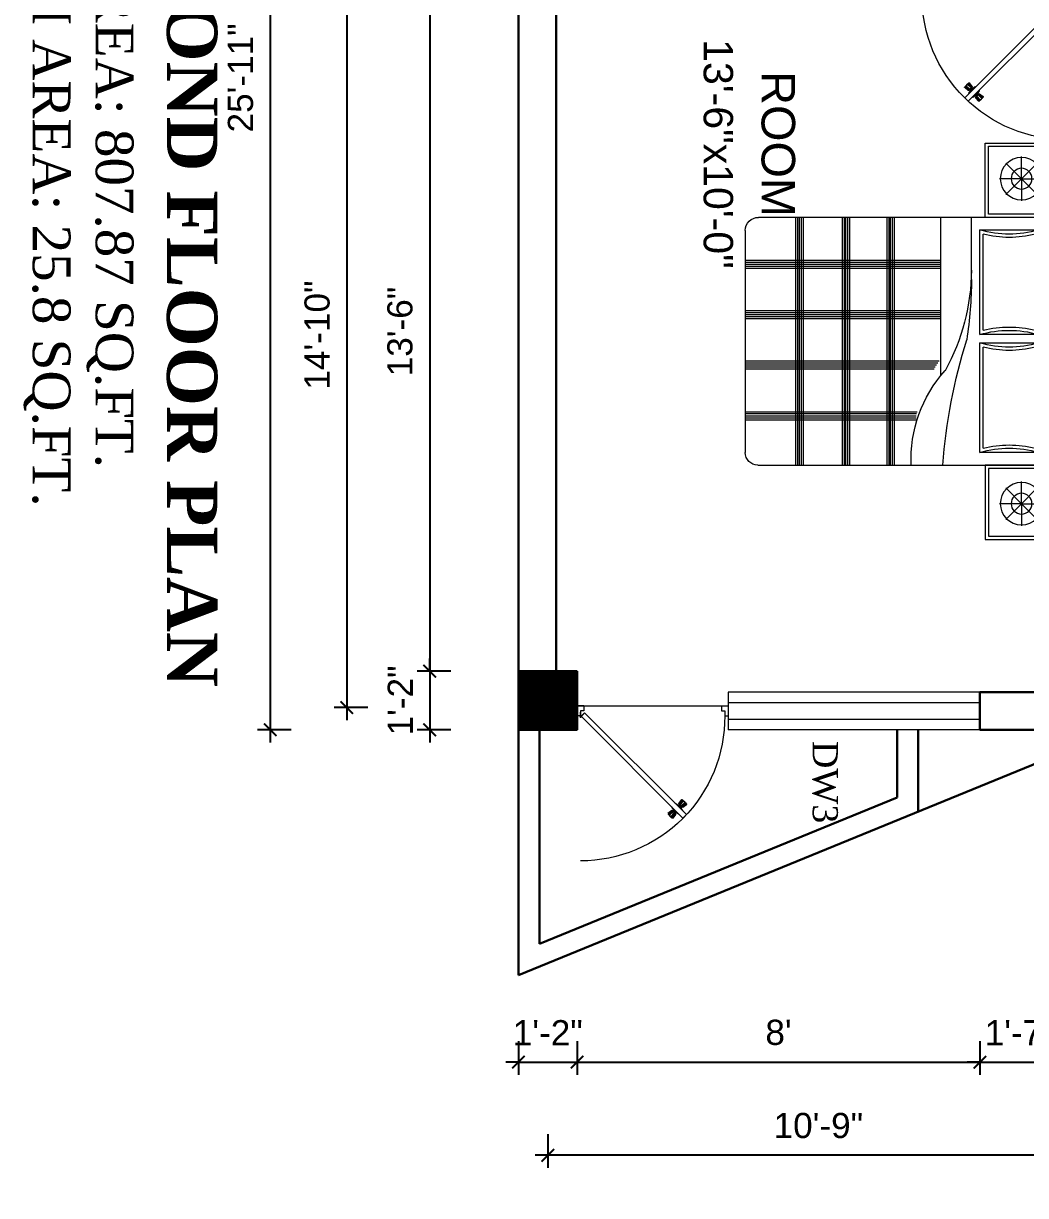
# Model space of a CAD drawing. Header units: inches. Extents: x -4737 to 13205, y 2479 to 13285.
# Drawn here: x -2232.7 to -1993.8, y 11170.8 to 11450.1 of the extents above; entities that cross this region are included whole.
import ezdxf

# ---------------------------------------------------------------- set-up
doc = ezdxf.new("R2010")
doc.units = ezdxf.units.IN
doc.header["$MEASUREMENT"] = 0
for name, color, linetype, lineweight in [('A-FURN', 9, 'Continuous', 5), ('hatch-.09', 8, 'Continuous', 9), ('Label', 7, 'Continuous', 13), ('ns_DIMS', 1, 'Continuous', 0), ('ns_TEXT', 7, 'Continuous', 13), ('PUERTAS', 7, 'Continuous', 9), ('Text', 7, 'Continuous', 13), ('WALL', 12, 'Continuous', 30), ('wall2', 1, 'Continuous', 15), ('windoow', 4, 'Continuous', 5)]:
    doc.layers.add(name, color=color, linetype=linetype, lineweight=lineweight)
doc.layers.add('furniture', color=253, linetype='Continuous')
doc.styles.add('arial 1000', font='arial.ttf')
doc.styles.add('dim', font='arial.ttf', dxfattribs={"height": 7})
doc.styles.get("Standard").update_dxf_attribs({"font": 'arial.ttf'})
doc.dimstyles.new("1-8'", dxfattribs={"dimtxt": 6, "dimasz": 3, "dimexe": 3, "dimexo": 6, "dimgap": 4, "dimtad": 1, "dimdec": 0, "dimzin": 0, "dimdsep": 46, "dimlunit": 4, "dimtxsty": 'arial 1000', "dimblk": 'ARCHTICK', "dimcen": 8, "dimdle": 3, "dimclrt": 7, "dimazin": 0, "dimtfac": 1, "dimtdec": 0, "dimtix": 1, "dimtmove": 2, "dimatfit": 3, "dimfxl": 5, "dimfxlon": 1, "dimarcsym": 0})

# ---------------------------------------------------------------- blocks, each defined once
blk = doc.blocks.new('A$C3AED30AC')
at = {"layer": 'A-FURN', "color": 147, "linetype": 'ByBlock'}
for p, q in [((0, 1532.2), (0, 1982.2)), ((0, 1982.2), (450, 1982.2)), ((450, 1982.2), (1949.6, 1982.2)), ((450, 1982.2), (450, 1532.2)), ((450, 1906), (450, 1982.2)), ((1949.6, 1982.2), (1949.6, 1532.2)), ((2399.6, 1982.2), (1949.6, 1982.2)), ((2399.6, 1532.2), (2399.6, 1982.2)), ((450, 1906), (1949.6, 1906)), ((450, 155.2), (450, 1829.8)), ((1949.6, 1829.8), (1949.6, 159)), ((450, 1532.2), (0, 1532.2)), ((1949.6, 1532.2), (2399.6, 1532.2)), ((1869.6, 79), (526.2, 79))]:
    blk.add_line(p, q, dxfattribs=at)
at = {"layer": 'A-FURN', "color": 8}
for p, q in [((20, 1552.2), (20, 1962.2)), ((20, 1962.2), (430, 1962.2)), ((430, 1962.2), (430, 1552.2)), ((1969.6, 1962.2), (1969.6, 1552.2)), ((2379.6, 1962.2), (1969.6, 1962.2)), ((2379.6, 1552.2), (2379.6, 1962.2)), ((430, 1552.2), (20, 1552.2)), ((1969.6, 1552.2), (2379.6, 1552.2))]:
    blk.add_line(p, q, dxfattribs=at)
at = {"layer": 'A-FURN', "color": 5, "linetype": 'ByBlock'}
for p, q in [((216, 1752.2), (121, 1847.2)), ((216, 1752.2), (216, 1886.6)), ((216, 1752.2), (311.1, 1847.2)), ((526.2, 1855.2), (526.2, 1499.6)), ((1189.3, 1855.2), (526.2, 1855.2)), ((1189.3, 1499.6), (1189.3, 1855.2)), ((1873.4, 1855.2), (1240.1, 1855.2)), ((1240.1, 1855.2), (1240.1, 1499.6)), ((1873.4, 1499.6), (1873.4, 1855.2)), ((2183.6, 1752.2), (2088.5, 1847.2)), ((2183.6, 1752.2), (2183.6, 1886.6)), ((2183.6, 1752.2), (2278.6, 1847.2)), ((216, 1752.2), (81.7, 1752.2)), ((216, 1752.2), (121, 1657.2)), ((216, 1752.2), (216, 1752.2)), ((216, 1752.2), (216, 1752.2)), ((216, 1752.2), (216, 1752.2)), ((216, 1752.2), (350.4, 1752.2)), ((216, 1752.2), (216, 1617.8)), ((216, 1752.2), (311.1, 1657.2)), ((2183.6, 1752.2), (2049.2, 1752.2)), ((2183.6, 1752.2), (2088.5, 1657.2)), ((2183.6, 1752.2), (2317.9, 1752.2)), ((2183.6, 1752.2), (2183.6, 1752.2)), ((2183.6, 1752.2), (2183.6, 1752.2)), ((2183.6, 1752.2), (2183.6, 1752.2)), ((2183.6, 1752.2), (2278.6, 1657.2)), ((2183.6, 1752.2), (2183.6, 1617.8)), ((526.2, 1499.6), (1189.3, 1499.6)), ((1240.1, 1499.6), (1873.4, 1499.6)), ((1573.7, 1448.8), (1949.6, 1448.8)), ((996, 1263.6), (1949.6, 1263.6))]:
    blk.add_line(p, q, dxfattribs=at)
at = {"layer": 'A-FURN', "color": 9}
for p, q in [((1163.2, 1835.2), (552.3, 1835.2)), ((1847.3, 1835.2), (1266.2, 1835.2)), ((552.3, 1519.6), (1163.2, 1519.6)), ((1266.2, 1519.6), (1847.3, 1519.6))]:
    blk.add_line(p, q, dxfattribs=at)
at = {"layer": 'A-FURN', "color": 8, "linetype": 'Continuous'}
for p, q in [((1029.9, 1223.1), (1029.9, 79)), ((1041.9, 1230), (1041.9, 79)), ((1053.9, 1237.2), (1053.9, 79)), ((1067, 1245.2), (1067, 79)), ((1079, 1252.8), (1079, 79)), ((1335, 1263.6), (1335, 79)), ((1347, 1263.6), (1347, 79)), ((1359, 1263.6), (1359, 79)), ((1372.1, 1263.6), (1372.1, 79)), ((1384.1, 1263.6), (1384.1, 79)), ((1639.9, 1263.6), (1639.9, 79)), ((1651.9, 1263.6), (1651.9, 79)), ((1663.9, 1263.6), (1663.9, 79)), ((1676.9, 1263.6), (1676.9, 79)), ((1688.9, 1263.6), (1688.9, 79)), ((722, 1114.6), (722, 79)), ((734, 1114.6), (734, 79)), ((746, 1114.6), (746, 79)), ((759.1, 1117.1), (759.1, 79)), ((771.1, 1120.2), (771.1, 79)), ((450, 983.2), (1949.6, 983.2)), ((450, 971.2), (1949.6, 971.2)), ((450, 959.2), (1949.6, 959.2)), ((450, 949.8), (1949.6, 949.8)), ((450, 937.8), (1949.6, 937.8)), ((450, 713), (1949.6, 713)), ((450, 701), (1949.6, 701)), ((450, 689), (1949.6, 689)), ((450, 679.6), (1949.6, 679.6)), ((450, 667.6), (1949.6, 667.6)), ((450, 431.1), (1949.6, 431.1)), ((450, 419.1), (1949.6, 419.1)), ((450, 407.1), (1949.6, 407.1)), ((450, 397.7), (1949.6, 397.7)), ((450, 385.7), (1949.6, 385.7))]:
    blk.add_line(p, q, dxfattribs=at)
at = {"layer": 'A-FURN', "color": 5, "linetype": 'ByBlock'}
for centre, radius in [((216, 1752.2), 128.5), ((2183.6, 1752.2), 128.5), ((216, 1752.2), 62.8), ((2183.6, 1752.2), 62.8)]:
    blk.add_circle(centre, radius, dxfattribs=at)
at = {"layer": 'A-FURN', "color": 147, "linetype": 'ByBlock'}
for centre, radius, start, end in [((526.2, 1829.8), 76.2, 90, 180), ((1873.4, 1829.8), 76.2, 0, 90), ((526.2, 155.2), 76.2, 180, 270), ((1869.6, 159), 80, 270, 0)]:
    blk.add_arc(centre, radius, start, end, dxfattribs=at)
at = {"layer": 'A-FURN', "color": 5, "linetype": 'ByBlock'}
for centre, radius, start, end in [((-83.4, 1677.4), 635, 343.7398, 16.2602), ((1798.9, 1677.4), 635, 163.73979, 196.26021), ((630.5, 1677.4), 635, 343.7398, 16.2602), ((2483, 1677.4), 635, 163.73979, 196.26021), ((193.9, 4688.5), 3422.4, 274.28895, 287.24996), ((1638.5, 177.4), 1271.4, 90.35642, 119.03891), ((1572.9, -870.3), 2319.1, 89.98014, 99.03119), ((485.1, 1886.5), 802.9, 267.49694, 311.91323)]:
    blk.add_arc(centre, radius, start, end, dxfattribs=at)
at = {"layer": 'A-FURN', "color": 9}
for centre, start, end in [((-83.4, 1677.4), 346.05939, 13.94061), ((1798.9, 1677.4), 166.05939, 193.94061), ((630.5, 1677.4), 346.05939, 13.94061), ((2483, 1677.4), 166.05939, 193.94061)]:
    blk.add_arc(centre, 655, start, end, dxfattribs=at)
blk = doc.blocks.new('3ft')
at = {"layer": 'PUERTAS', "color": 2}
for p, q in [((1.01, 2.52), (25.23, 26.74)), ((26.05, 25.92), (1.77, 1.64)), ((21.99, 26.11), (21.98, 26.13)), ((26.05, 25.92), (25.23, 26.74)), ((25.42, 22.68), (25.43, 22.67)), ((0, 2.4), (0, 0)), ((0.72, 2.4), (0, 2.4)), ((1.6, 0), (0, 0)), ((0.72, 1.52), (0.72, 2.44)), ((0.8, 1.52), (0.72, 1.52)), ((0.8, 1.52), (0.8, 2.41)), ((0.8, 1.2), (0.8, 1.52)), ((1.6, 1.2), (0.8, 1.2)), ((1.57, 1.84), (0.94, 2.47)), ((1.63, 1.89), (0.97, 2.55)), ((1.63, 1.89), (1.57, 1.84)), ((1.77, 1.64), (1.57, 1.84)), ((1.6, 0), (1.6, 1.2)), ((34.4, 0), (34.4, 1.2)), ((34.4, 1.2), (35.2, 1.2)), ((34.4, 0), (36, 0)), ((35.2, 1.2), (35.2, 2.4)), ((35.2, 2.4), (36, 2.4)), ((36, 0), (36, 2.4))]:
    blk.add_line(p, q, dxfattribs=at)
at = {"layer": 'PUERTAS', "color": 8}
for p, q in [((22.57, 24.94), (21.65, 25.68)), ((22.63, 24.99), (21.69, 25.75)), ((22.74, 25.1), (21.84, 25.9)), ((22.13, 26.28), (21.98, 26.13)), ((22.88, 25.24), (22.01, 26.06)), ((22.13, 26.28), (22.27, 26.42)), ((22.29, 26.41), (22.27, 26.42)), ((23.16, 25.52), (22.34, 26.39)), ((23.3, 25.66), (22.5, 26.56)), ((23.41, 25.77), (22.65, 26.71)), ((23.46, 25.83), (22.72, 26.75)), ((23.03, 25.04), (22.91, 25.15)), ((23.11, 25.12), (22.99, 25.23)), ((23.28, 25.3), (23.17, 25.41)), ((23.36, 25.37), (23.25, 25.49)), ((23.41, 25.43), (23.3, 25.54)), ((23.44, 25.45), (23.33, 25.56)), ((23.64, 25.27), (23.41, 25.22)), ((23.87, 25.49), (23.49, 25.3)), ((24.08, 25.71), (23.57, 25.38)), ((22.69, 24.32), (23.02, 24.83)), ((22.95, 24.96), (22.84, 25.07)), ((22.98, 24.99), (22.86, 25.1)), ((22.91, 24.53), (23.1, 24.91)), ((23.13, 24.76), (23.18, 24.99)), ((23.31, 24.94), (23.28, 25.08)), ((23.46, 25.09), (23.32, 25.13)), ((23.63, 23.38), (24.14, 23.72)), ((23.84, 23.6), (24.22, 23.79)), ((24.07, 23.82), (24.3, 23.88)), ((24.25, 24), (24.39, 23.97)), ((24.25, 23.26), (24.99, 22.34)), ((24.27, 23.64), (24.38, 23.53)), ((24.3, 23.67), (24.41, 23.56)), ((24.3, 23.32), (25.06, 22.38)), ((24.35, 23.72), (24.46, 23.61)), ((24.4, 24.15), (24.43, 24.01)), ((24.41, 23.43), (25.2, 22.53)), ((24.43, 23.8), (24.54, 23.69)), ((24.58, 24.33), (24.52, 24.1)), ((24.55, 23.57), (25.37, 22.7)), ((24.6, 23.97), (24.72, 23.86)), ((24.8, 24.56), (24.61, 24.18)), ((25.02, 24.77), (24.68, 24.26)), ((24.68, 24.05), (24.79, 23.94)), ((24.73, 24.1), (24.85, 23.99)), ((24.76, 24.13), (24.87, 24.02)), ((24.83, 23.85), (25.7, 23.03)), ((24.97, 23.99), (25.87, 23.2)), ((25.08, 24.1), (26.02, 23.34)), ((25.14, 24.15), (26.06, 23.41)), ((25.58, 22.82), (25.43, 22.67)), ((25.58, 22.82), (25.73, 22.97)), ((25.72, 22.98), (25.73, 22.97)), ((0, 0), (36, 0))]:
    blk.add_line(p, q, dxfattribs=at)
at = {"layer": 'PUERTAS', "color": 1}
for p, q in [((21.67, 25.73), (22.17, 26.23)), ((22.49, 24.95), (21.67, 25.61)), ((21.7, 25.82), (22.14, 26.26)), ((21.73, 25.79), (21.7, 25.82)), ((22.58, 26.7), (22.14, 26.26)), ((22.67, 26.73), (22.17, 26.23)), ((22.61, 26.67), (22.58, 26.7)), ((22.6, 24.96), (23.02, 25.38)), ((23.45, 25.91), (22.79, 26.73)), ((22.82, 25.06), (23.08, 25.32)), ((22.93, 24.94), (23.19, 25.21)), ((23.44, 25.81), (23.02, 25.38)), ((23.34, 25.58), (23.08, 25.32)), ((23.46, 25.47), (23.19, 25.21)), ((23.33, 25.7), (23.34, 25.69)), ((23.45, 25.46), (23.33, 25.57)), ((23.57, 25.47), (23.57, 25.47)), ((24.15, 25.79), (23.68, 25.48)), ((23.68, 25.48), (23.68, 25.48)), ((24.27, 25.78), (24.26, 25.79)), ((22.61, 24.25), (22.92, 24.72)), ((22.62, 24.13), (22.61, 24.14)), ((22.7, 25.07), (22.71, 25.06)), ((22.94, 24.95), (22.83, 25.07)), ((22.92, 24.72), (22.92, 24.72)), ((22.93, 24.84), (22.93, 24.83)), ((23.44, 23.31), (23.45, 23.3)), ((23.56, 23.3), (24.03, 23.61)), ((24.03, 23.61), (24.03, 23.62)), ((24.14, 23.62), (24.14, 23.62)), ((24.25, 23.62), (24.51, 23.89)), ((24.26, 23.29), (24.69, 23.71)), ((24.26, 23.63), (24.37, 23.52)), ((24.26, 23.18), (24.92, 22.37)), ((24.37, 23.52), (24.63, 23.77)), ((24.37, 23.4), (24.37, 23.4)), ((24.78, 24.15), (24.51, 23.89)), ((24.89, 24.03), (24.63, 23.77)), ((25.11, 24.14), (24.69, 23.71)), ((24.77, 24.14), (24.88, 24.03)), ((24.79, 24.38), (24.78, 24.37)), ((24.78, 24.26), (24.78, 24.26)), ((25.1, 24.84), (24.79, 24.38)), ((25, 24.03), (25, 24.03)), ((25.04, 22.36), (25.54, 22.86)), ((25.09, 24.96), (25.1, 24.95)), ((25.1, 22.42), (25.13, 22.39)), ((25.13, 22.39), (25.57, 22.83)), ((25.22, 24.14), (26.03, 23.48)), ((26.04, 23.37), (25.54, 22.86)), ((26.01, 23.27), (25.57, 22.83)), ((25.98, 23.3), (26.01, 23.27))]:
    blk.add_line(p, q, dxfattribs=at)
at = {"layer": 'PUERTAS', "color": 2}
for radius in [0.155, 0.0752]:
    blk.add_circle((0.82, 2.56), radius, dxfattribs=at)
at = {"layer": 'PUERTAS', "color": 8}
blk.add_arc((0.82, 2.56), 34.38, 359.7285, 90.0333, dxfattribs=at)
at = {"layer": 'PUERTAS', "color": 1}
for centre, start, end in [((22.73, 26.68), 38.9236, 135), ((23.28, 25.63), 315, 45), ((23.39, 25.86), 315, 38.9236), ((23.51, 25.41), 50.2572, 135), ((23.62, 25.53), 230.2572, 315), ((24.2, 25.73), 45, 135), ((22.54, 25.01), 231.0764, 315), ((22.67, 24.2), 135, 225), ((22.77, 25.12), 225, 315), ((22.99, 24.89), 135, 219.7428), ((22.87, 24.78), 315, 39.7428), ((23.51, 23.36), 225, 315), ((24.09, 23.56), 50.2572, 135), ((24.2, 23.68), 230.2572, 315), ((24.32, 23.23), 135, 218.9236), ((24.42, 23.46), 135, 225), ((24.84, 24.31), 135, 219.7428), ((24.72, 24.21), 315, 39.7428), ((24.94, 23.98), 45, 135), ((24.98, 22.42), 218.9236, 315), ((25.04, 24.89), 315, 45), ((25.17, 24.08), 51.0764, 135), ((25.98, 23.42), 315, 51.0764)]:
    blk.add_arc(centre, 0.08, start, end, dxfattribs=at)
blk = doc.blocks.new('*U36')
at = {"color": 3}
blk.add_blockref('3ft', (0, 0), dxfattribs=at)
blk = doc.blocks.new('_ArchTick')
at = {"color": 0, "const_width": 0.15}
blk.add_lwpolyline([(-0.5, -0.5), (0.5, 0.5)], dxfattribs=at)
blk = doc.blocks.new('*D1000')
at = {"layer": 'Defpoints', "color": 0, "transparency": 16777216}
for p in [(-2114.67, 11281.77), (-2100.67, 11281.77), (-2100.67, 11202.56)]:
    blk.add_point(p, dxfattribs=at)
at = {"layer": 'ns_DIMS', "color": 0, "lineweight": -2, "transparency": 16777216}
for p, q in [((-2114.67, 11207.56), (-2114.67, 11199.56)), ((-2100.67, 11207.56), (-2100.67, 11199.56)), ((-2114.67, 11202.56), (-2117.67, 11202.56)), ((-2114.67, 11202.56), (-2100.67, 11202.56)), ((-2100.67, 11202.56), (-2097.67, 11202.56))]:
    blk.add_line(p, q, dxfattribs=at)
at = {"layer": 'ns_DIMS', "color": 0, "lineweight": -2, "transparency": 16777216, "xscale": 3, "yscale": 3, "zscale": 3}
blk.add_blockref('_ArchTick', (-2114.67, 11202.56), dxfattribs=at)
at = {"layer": 'ns_DIMS', "color": 0, "lineweight": -2, "transparency": 16777216, "xscale": 3, "yscale": 3, "zscale": 3, "rotation": 180}
blk.add_blockref('_ArchTick', (-2100.67, 11202.56), dxfattribs=at)
at = {"layer": 'ns_DIMS', "color": 7, "transparency": 16777216, "insert": (-2107.67, 11209.57), "char_height": 6, "attachment_point": 5, "style": 'arial 1000'}
blk.add_mtext('1\'-2"', dxfattribs=at)
blk = doc.blocks.new('*D1001')
at = {"layer": 'Defpoints', "color": 0, "transparency": 16777216}
for p in [(-2100.67, 11281.77), (-2004.67, 11281.77), (-2004.67, 11202.56)]:
    blk.add_point(p, dxfattribs=at)
at = {"layer": 'ns_DIMS', "color": 0, "lineweight": -2, "transparency": 16777216}
for p, q in [((-2100.67, 11207.56), (-2100.67, 11199.56)), ((-2004.67, 11207.56), (-2004.67, 11199.56)), ((-2103.67, 11202.56), (-2001.67, 11202.56))]:
    blk.add_line(p, q, dxfattribs=at)
at = {"layer": 'ns_DIMS', "color": 0, "lineweight": -2, "transparency": 16777216, "xscale": 3, "yscale": 3, "zscale": 3, "rotation": 180}
blk.add_blockref('_ArchTick', (-2100.67, 11202.56), dxfattribs=at)
at = {"layer": 'ns_DIMS', "color": 0, "lineweight": -2, "transparency": 16777216, "xscale": 3, "yscale": 3, "zscale": 3}
blk.add_blockref('_ArchTick', (-2004.67, 11202.56), dxfattribs=at)
at = {"layer": 'ns_DIMS', "color": 7, "transparency": 16777216, "insert": (-2052.67, 11209.62), "char_height": 6, "attachment_point": 5, "style": 'arial 1000'}
blk.add_mtext("8'", dxfattribs=at)
blk = doc.blocks.new('*D1002')
at = {"layer": 'Defpoints', "color": 0, "transparency": 16777216}
for p in [(-2004.67, 11281.77), (-1985.67, 11281.77), (-1985.67, 11202.56)]:
    blk.add_point(p, dxfattribs=at)
at = {"layer": 'ns_DIMS', "color": 0, "lineweight": -2, "transparency": 16777216}
for p, q in [((-2004.67, 11207.56), (-2004.67, 11199.56)), ((-1985.67, 11207.56), (-1985.67, 11199.56)), ((-2004.67, 11202.56), (-2007.67, 11202.56)), ((-2004.67, 11202.56), (-1985.67, 11202.56)), ((-1985.67, 11202.56), (-1982.67, 11202.56))]:
    blk.add_line(p, q, dxfattribs=at)
at = {"layer": 'ns_DIMS', "color": 0, "lineweight": -2, "transparency": 16777216, "xscale": 3, "yscale": 3, "zscale": 3}
blk.add_blockref('_ArchTick', (-2004.67, 11202.56), dxfattribs=at)
at = {"layer": 'ns_DIMS', "color": 0, "lineweight": -2, "transparency": 16777216, "xscale": 3, "yscale": 3, "zscale": 3, "rotation": 180}
blk.add_blockref('_ArchTick', (-1985.67, 11202.56), dxfattribs=at)
at = {"layer": 'ns_DIMS', "color": 7, "transparency": 16777216, "insert": (-1995.17, 11209.57), "char_height": 6, "attachment_point": 5, "style": 'arial 1000'}
blk.add_mtext('1\'-7"', dxfattribs=at)
blk = doc.blocks.new('*D1009')
at = {"layer": 'Defpoints', "color": 0, "transparency": 16777216}
for p in [(-2107.67, 11281.77), (-1978.67, 11281.77), (-2107.67, 11180.36)]:
    blk.add_point(p, dxfattribs=at)
at = {"layer": 'ns_DIMS', "color": 0, "lineweight": -2, "transparency": 16777216}
for p, q in [((-2107.67, 11185.36), (-2107.67, 11177.36)), ((-1978.67, 11185.36), (-1978.67, 11177.36)), ((-1975.67, 11180.36), (-2110.67, 11180.36))]:
    blk.add_line(p, q, dxfattribs=at)
at = {"layer": 'ns_DIMS', "color": 0, "lineweight": -2, "transparency": 16777216, "xscale": 3, "yscale": 3, "zscale": 3, "rotation": 180}
blk.add_blockref('_ArchTick', (-2107.67, 11180.36), dxfattribs=at)
at = {"layer": 'ns_DIMS', "color": 0, "lineweight": -2, "transparency": 16777216, "xscale": 3, "yscale": 3, "zscale": 3}
blk.add_blockref('_ArchTick', (-1978.67, 11180.36), dxfattribs=at)
at = {"layer": 'ns_DIMS', "color": 7, "transparency": 16777216, "insert": (-2043.17, 11187.42), "char_height": 6, "attachment_point": 5, "style": 'arial 1000'}
blk.add_mtext('10\'-9"', dxfattribs=at)
blk = doc.blocks.new('*D907')
at = {"layer": 'Defpoints', "color": 0, "transparency": 16777216}
for p in [(-1706.02, 11390.37), (-2114.67, 11281.77), (-1706.02, 11157.93)]:
    blk.add_point(p, dxfattribs=at)
at = {"layer": 'ns_DIMS', "color": 0, "lineweight": -2, "transparency": 16777216}
for p, q in [((-2114.67, 11162.93), (-2114.67, 11154.93)), ((-1706.02, 11162.93), (-1706.02, 11154.93)), ((-2117.67, 11157.93), (-1703.02, 11157.93))]:
    blk.add_line(p, q, dxfattribs=at)
at = {"layer": 'ns_DIMS', "color": 0, "lineweight": -2, "transparency": 16777216, "xscale": 3, "yscale": 3, "zscale": 3, "rotation": 180}
blk.add_blockref('_ArchTick', (-2114.67, 11157.93), dxfattribs=at)
at = {"layer": 'ns_DIMS', "color": 0, "lineweight": -2, "transparency": 16777216, "xscale": 3, "yscale": 3, "zscale": 3}
blk.add_blockref('_ArchTick', (-1706.02, 11157.93), dxfattribs=at)
at = {"layer": 'ns_DIMS', "color": 7, "transparency": 16777216, "insert": (-1910.35, 11165), "char_height": 6, "attachment_point": 5, "style": 'arial 1000'}
blk.add_mtext('34\'-1"', dxfattribs=at)
blk = doc.blocks.new('*D920')
at = {"layer": 'Defpoints', "color": 0, "transparency": 16777216}
for p in [(-2114.67, 11457.63), (-2135.81, 11295.77), (-2114.67, 11295.77)]:
    blk.add_point(p, dxfattribs=at)
at = {"layer": 'ns_DIMS', "color": 0, "lineweight": -2, "transparency": 16777216}
for p, q in [((-2135.81, 11460.63), (-2135.81, 11292.77)), ((-2130.81, 11457.63), (-2138.81, 11457.63)), ((-2130.81, 11295.77), (-2138.81, 11295.77))]:
    blk.add_line(p, q, dxfattribs=at)
at = {"layer": 'ns_DIMS', "color": 0, "lineweight": -2, "transparency": 16777216, "xscale": 3, "yscale": 3, "zscale": 3}
for p, rotation in [((-2135.81, 11457.63), 90), ((-2135.81, 11295.77), 270)]:
    blk.add_blockref('_ArchTick', p, dxfattribs=dict(at, rotation=rotation))
at = {"layer": 'ns_DIMS', "color": 7, "transparency": 16777216, "insert": (-2142.88, 11376.7), "char_height": 6, "attachment_point": 5, "rotation": 90, "style": 'arial 1000'}
blk.add_mtext('13\'-6"', dxfattribs=at)
blk = doc.blocks.new('*D921')
at = {"layer": 'Defpoints', "color": 0, "transparency": 16777216}
for p in [(-2114.67, 11295.77), (-2135.81, 11281.77), (-2114.67, 11281.77)]:
    blk.add_point(p, dxfattribs=at)
at = {"layer": 'ns_DIMS', "color": 0, "lineweight": -2, "transparency": 16777216}
for p, q in [((-2135.81, 11295.77), (-2135.81, 11298.77)), ((-2130.81, 11295.77), (-2138.81, 11295.77)), ((-2135.81, 11295.77), (-2135.81, 11281.77)), ((-2130.81, 11281.77), (-2138.81, 11281.77)), ((-2135.81, 11281.77), (-2135.81, 11278.77))]:
    blk.add_line(p, q, dxfattribs=at)
at = {"layer": 'ns_DIMS', "color": 0, "lineweight": -2, "transparency": 16777216, "xscale": 3, "yscale": 3, "zscale": 3}
for p, rotation in [((-2135.81, 11295.77), 270), ((-2135.81, 11281.77), 90)]:
    blk.add_blockref('_ArchTick', p, dxfattribs=dict(at, rotation=rotation))
at = {"layer": 'ns_DIMS', "color": 7, "transparency": 16777216, "insert": (-2142.83, 11288.77), "char_height": 6, "attachment_point": 5, "rotation": 90, "style": 'arial 1000'}
blk.add_mtext('1\'-2"', dxfattribs=at)
blk = doc.blocks.new('*D923')
at = {"layer": 'Defpoints', "color": 0, "transparency": 16777216}
for p in [(-2114.67, 11464.63), (-2155.57, 11287.09), (-2114.67, 11287.09)]:
    blk.add_point(p, dxfattribs=at)
at = {"layer": 'ns_DIMS', "color": 0, "lineweight": -2, "transparency": 16777216}
for p, q in [((-2155.57, 11467.63), (-2155.57, 11284.09)), ((-2150.57, 11464.63), (-2158.57, 11464.63)), ((-2150.57, 11287.09), (-2158.57, 11287.09))]:
    blk.add_line(p, q, dxfattribs=at)
at = {"layer": 'ns_DIMS', "color": 0, "lineweight": -2, "transparency": 16777216, "xscale": 3, "yscale": 3, "zscale": 3}
for p, rotation in [((-2155.57, 11464.63), 90), ((-2155.57, 11287.09), 270)]:
    blk.add_blockref('_ArchTick', p, dxfattribs=dict(at, rotation=rotation))
at = {"layer": 'ns_DIMS', "color": 7, "transparency": 16777216, "insert": (-2162.63, 11375.86), "char_height": 6, "attachment_point": 5, "rotation": 90, "style": 'arial 1000'}
blk.add_mtext('14\'-10"', dxfattribs=at)
blk = doc.blocks.new('*D924')
at = {"layer": 'Defpoints', "color": 0, "transparency": 16777216}
for p in [(-2114.67, 11592.54), (-2173.83, 11281.77), (-2114.67, 11281.77)]:
    blk.add_point(p, dxfattribs=at)
at = {"layer": 'ns_DIMS', "color": 0, "lineweight": -2, "transparency": 16777216}
for p, q in [((-2173.83, 11595.54), (-2173.83, 11278.77)), ((-2168.83, 11592.54), (-2176.83, 11592.54)), ((-2168.83, 11281.77), (-2176.83, 11281.77))]:
    blk.add_line(p, q, dxfattribs=at)
at = {"layer": 'ns_DIMS', "color": 0, "lineweight": -2, "transparency": 16777216, "xscale": 3, "yscale": 3, "zscale": 3}
for p, rotation in [((-2173.83, 11592.54), 90), ((-2173.83, 11281.77), 270)]:
    blk.add_blockref('_ArchTick', p, dxfattribs=dict(at, rotation=rotation))
at = {"layer": 'ns_DIMS', "color": 7, "transparency": 16777216, "insert": (-2180.89, 11437.15), "char_height": 6, "attachment_point": 5, "rotation": 90, "style": 'arial 1000'}
blk.add_mtext('25\'-11"', dxfattribs=at)

msp = doc.modelspace()

# ---------------------------------------------------------------- hatches: boundary and pattern name
at = {"layer": 'hatch-.09'}
h = msp.add_hatch(dxfattribs=at)
h.set_pattern_fill('ANSI31', color=256, angle=-90)
h.set_pattern_definition([(315, (-2390.81193, 26728.16071), (0.0883883476, 0.0883883476), [])])
h.paths.add_polyline_path([(-2100.67, 11281.77), (-2100.67, 11295.77), (-2114.67, 11295.77), (-2114.67, 11281.77)])

# ---------------------------------------------------------------- linework, layer by layer
at = {"layer": 'WALL'}
for p, q in [((-2114.67, 11592.54), (-2114.67, 11287.09)), ((-2105.67, 11459.88), (-2105.67, 11295.77)), ((-2105.67, 11459.88), (-2105.67, 11295.77)), ((-2004.67, 11290.77), (-1985.67, 11290.77)), ((-2004.67, 11290.77), (-2004.67, 11281.77)), ((-1971.67, 11281.77), (-2114.67, 11223.31)), ((-2114.67, 11223.31), (-2114.67, 11281.77)), ((-2109.67, 11230.76), (-2109.67, 11281.77)), ((-2024.38, 11265.63), (-2024.38, 11281.77)), ((-2019.38, 11262.27), (-2019.38, 11281.77)), ((-2004.67, 11281.77), (-1971.67, 11281.77)), ((-2024.38, 11265.63), (-2109.67, 11230.76))]:
    msp.add_line(p, q, dxfattribs=at)
msp.add_lwpolyline([(-2100.67, 11295.77), (-2100.67, 11281.77), (-2114.67, 11281.77), (-2114.67, 11295.77)], close=True, dxfattribs=at)
at = {"layer": 'wall2'}
for p, q in [((-2064.67, 11290.77), (-2064.67, 11281.77)), ((-2004.67, 11290.77), (-2064.67, 11290.77)), ((-2004.67, 11281.77), (-2064.67, 11281.77))]:
    msp.add_line(p, q, dxfattribs=at)
at = {"layer": 'windoow'}
for p, q in [((-2064.67, 11288.27), (-2004.67, 11288.27)), ((-2064.67, 11284.27), (-2004.67, 11284.27))]:
    msp.add_line(p, q, dxfattribs=at)

# ---------------------------------------------------------------- block references
at = {"layer": 'furniture', "xscale": -0.03937007859349251, "yscale": 0.03937007859349251, "zscale": 0.03937007859349251, "rotation": 270}
msp.add_blockref('A$C3AED30AC', (-2063.72, 11327.16), dxfattribs=at)
at = {"layer": 'WALL', "xscale": -1}
for p, rotation in [((-1981.54, 11457.63), 90), ((-2100.67, 11287.47), 180)]:
    msp.add_blockref('*U36', p, dxfattribs=dict(at, rotation=rotation))

# ---------------------------------------------------------------- texts
at = {"layer": 'Label', "color": 5, "linetype": 'ByBlock', "insert": (-2048.71, 11421.38), "char_height": 8, "width": 88.4068, "attachment_point": 2, "rotation": 270, "style": 'dim'}
msp.add_mtext('ROOM', dxfattribs=at)
at = {"layer": 'ns_TEXT', "attachment_point": 1, "rotation": 270}
for s, width, heights, insert, char_height in [('\\pi53.25615;{\\fTimes New Roman|b1|i0|c0|p18;\\H0.83333x;FIRST & SECOND FLOOR PLAN\\fTimes New Roman|b0|i0|c0|p18;\\H1.2x;\\P\\pi104.04778;\\H0.625x;FLOOR AREA: 807.87 SQ.FT.\\P\\pi95.14514;VERANDAH AREA: 25.8 SQ.FT.}', 376.0257, [72.58], (-2186.42, 11621.18), 14.4), ('\\pi1.71864;{\\fTimes New Roman|b0|i0|c0|p18;DW3}', 21.7401, [4.46], (-2038.51, 11280.83), 6)]:
    msp.add_mtext_dynamic_manual_height_columns(s, width=width, gutter_width=72, heights=heights, dxfattribs=dict(at, insert=insert, char_height=char_height))
at = {"layer": 'Text', "insert": (-2063.51, 11419.03), "char_height": 7, "width": 440.957, "attachment_point": 2, "rotation": 270}
msp.add_mtext('13\'-6"x10\'-0"', dxfattribs=at)

# ---------------------------------------------------------------- dimensions: what is measured, and where the dimension line sits
at = {"layer": 'ns_DIMS'}
for base, p1, p2, picture, middle in [((-2173.83, 11281.77), (-2114.67, 11592.54), (-2114.67, 11281.77), '*D924', (-2180.89, 11437.15)), ((-2155.57, 11287.09), (-2114.67, 11464.63), (-2114.67, 11287.09), '*D923', (-2162.63, 11375.86)), ((-2135.81, 11295.77), (-2114.67, 11457.63), (-2114.67, 11295.77), '*D920', (-2142.88, 11376.7)), ((-2135.81, 11281.77), (-2114.67, 11295.77), (-2114.67, 11281.77), '*D921', (-2142.83, 11288.77))]:
    dim = msp.add_linear_dim(base=base, p1=p1, p2=p2, angle=270, dimstyle="1-8'", dxfattribs=at)
    dim.commit()
    dim.dimension.update_dxf_attribs({"geometry": picture, "text_midpoint": middle})
for base, p1, p2, picture, middle in [((-1706.02, 11157.93), (-2114.67, 11281.77), (-1706.02, 11390.37), '*D907', (-1910.35, 11165)), ((-2100.67, 11202.56), (-2114.67, 11281.77), (-2100.67, 11281.77), '*D1000', (-2107.67, 11209.57)), ((-2107.67, 11180.36), (-1978.67, 11281.77), (-2107.67, 11281.77), '*D1009', (-2043.17, 11187.42)), ((-2004.67, 11202.56), (-2100.67, 11281.77), (-2004.67, 11281.77), '*D1001', (-2052.67, 11209.62)), ((-1985.67, 11202.56), (-2004.67, 11281.77), (-1985.67, 11281.77), '*D1002', (-1995.17, 11209.57))]:
    dim = msp.add_linear_dim(base=base, p1=p1, p2=p2, dimstyle="1-8'", dxfattribs=at)
    dim.commit()
    dim.dimension.update_dxf_attribs({"geometry": picture, "text_midpoint": middle})

doc.saveas('drawing.dxf')
